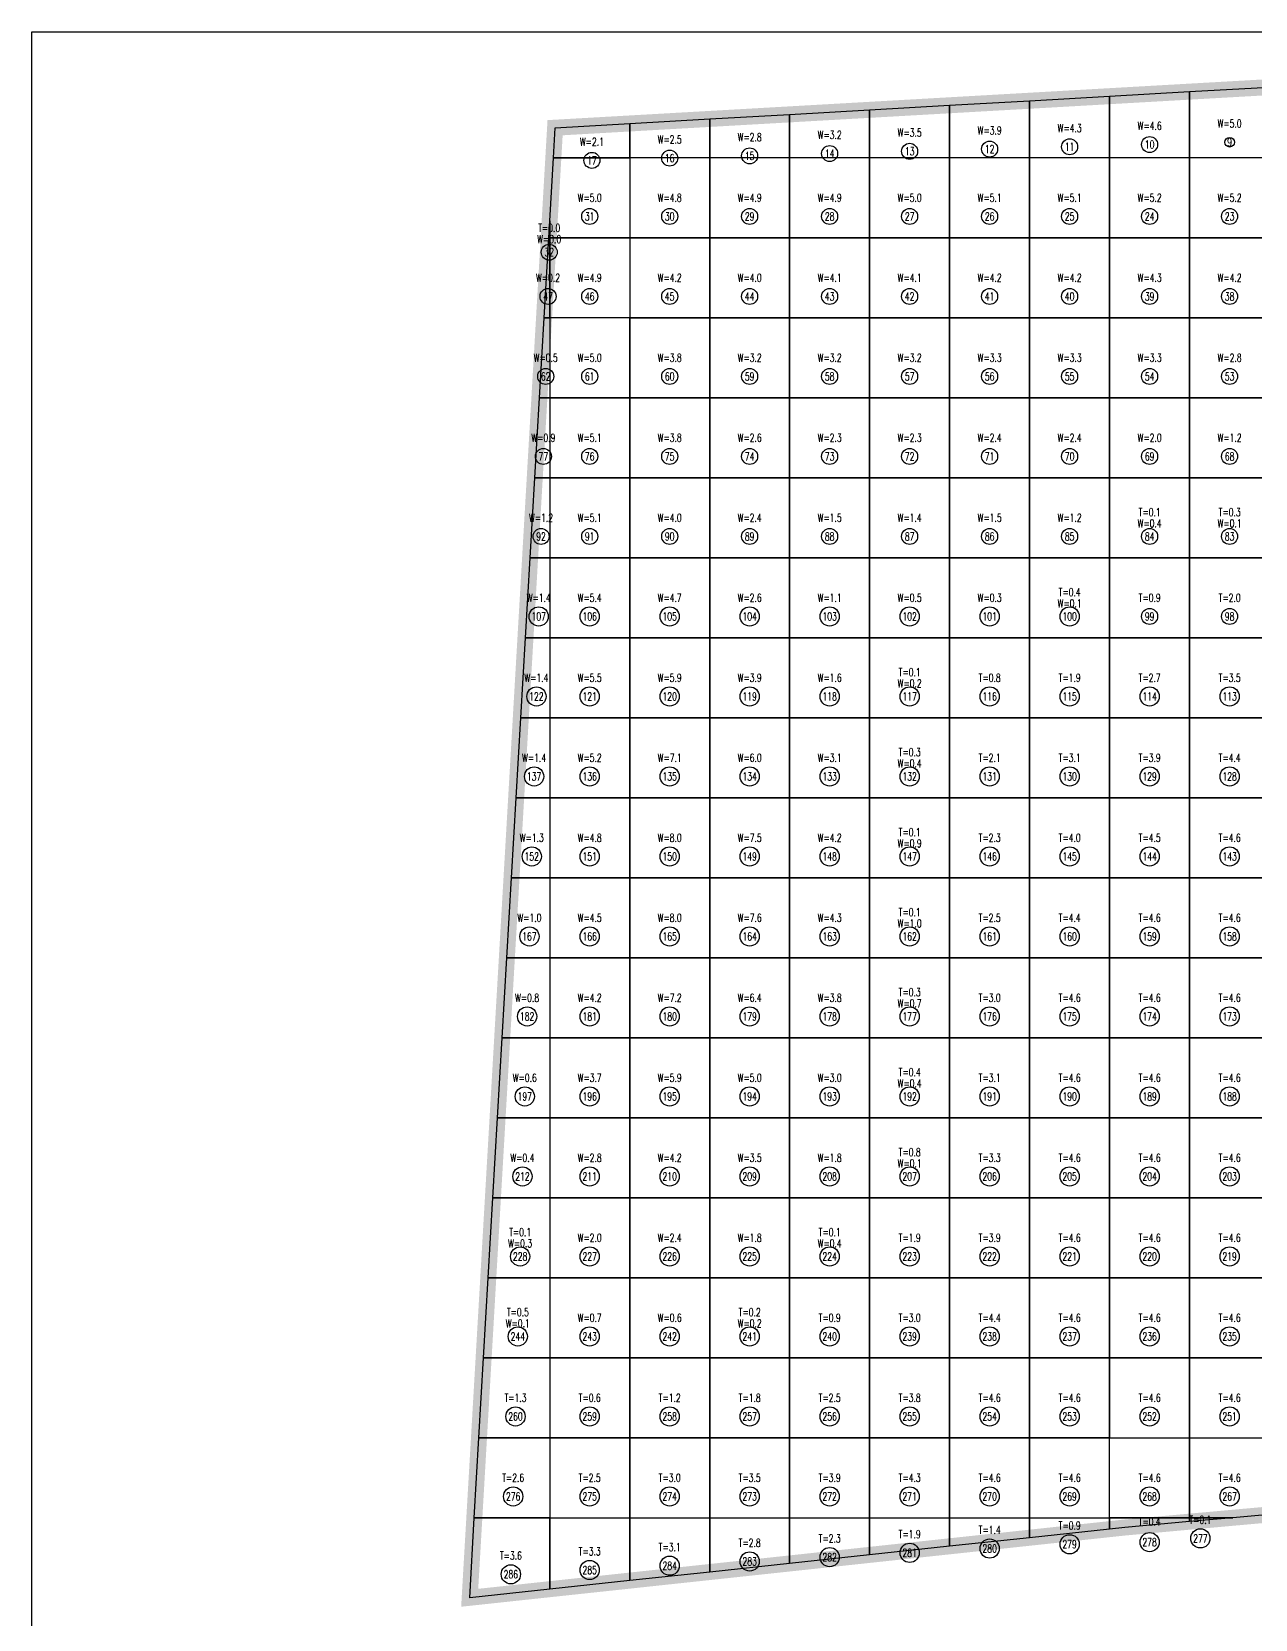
# Model space of a CAD drawing. Extents: x 4283 to 40403, y 1134 to 1764.
# Drawn here: x 9962 to 10038.5, y 1574.9 to 1674.1 of the extents above; entities that cross this region are included whole.
import ezdxf
from ezdxf.enums import TextEntityAlignment as Align

# ---------------------------------------------------------------- set-up
doc = ezdxf.new("R2010")
doc.units = 0
for name, color, linetype in [('tdz_10-3方格网', 2, 'Continuous'), ('tdz_10-3方格网计算', 7, 'Continuous'), ('tdz_土方计算图', 7, 'Continuous'), ('tdz_格田', 6, 'Continuous')]:
    doc.layers.add(name, color=color, linetype=linetype)
doc.styles.add('GLandNum', font='txt_____.ttf', dxfattribs={"width": 0.7, "height": 0.5})

msp = doc.modelspace()

# ---------------------------------------------------------------- linework, layer by layer
at = {"layer": 'tdz_10-3方格网', "linetype": 'Continuous'}
for points in [[(10029.364, 1670.065, 3394.422), (10029.364, 1666.217, 3394.408), (10024.364, 1666.217, 3394.405), (10024.364, 1669.781, 3394.42)], [(10034.364, 1670.35, 3394.425), (10034.364, 1666.217, 3394.41), (10029.364, 1666.217, 3394.408), (10029.364, 1670.065, 3394.422)], [(10039.364, 1670.634, 3394.427), (10039.364, 1666.217, 3394.412), (10034.364, 1666.217, 3394.41), (10034.364, 1670.35, 3394.425)], [(10009.364, 1668.928, 3394.413), (10009.364, 1666.217, 3394.399), (10004.364, 1666.217, 3394.397), (10004.364, 1668.644, 3394.411)], [(10014.364, 1669.212, 3394.415), (10014.364, 1666.217, 3394.401), (10009.364, 1666.217, 3394.399), (10009.364, 1668.928, 3394.413)], [(10019.364, 1669.497, 3394.418), (10019.364, 1666.217, 3394.403), (10014.364, 1666.217, 3394.401), (10014.364, 1669.212, 3394.415)], [(10024.364, 1669.781, 3394.42), (10024.364, 1666.217, 3394.405), (10019.364, 1666.217, 3394.403), (10019.364, 1669.497, 3394.418)], [(9999.364, 1668.36, 3394.408), (9999.364, 1666.217, 3394.395), (9994.593, 1666.217, 3394.406), (9994.702, 1668.095, 3394.406)], [(10004.364, 1668.644, 3394.411), (10004.364, 1666.217, 3394.397), (9999.364, 1666.217, 3394.395), (9999.364, 1668.36, 3394.408)], [(9994.593, 1666.217, 3394.406), (9999.364, 1666.217, 3394.395), (9999.364, 1661.217, 3394.359), (9994.364, 1661.217, 3394.405), (9994.364, 1662.276, 3394.405)], [(9999.364, 1666.217, 3394.395), (9999.364, 1661.217, 3394.359), (10004.364, 1661.217, 3394.361), (10004.364, 1666.217, 3394.397)], [(10004.364, 1666.217, 3394.397), (10004.364, 1661.217, 3394.361), (10009.364, 1661.217, 3394.363), (10009.364, 1666.217, 3394.399)], [(10009.364, 1666.217, 3394.399), (10009.364, 1661.217, 3394.363), (10014.364, 1661.217, 3394.365), (10014.364, 1666.217, 3394.401)], [(10014.364, 1666.217, 3394.401), (10014.364, 1661.217, 3394.365), (10019.364, 1661.217, 3394.368), (10019.364, 1666.217, 3394.403)], [(10019.364, 1666.217, 3394.403), (10019.364, 1661.217, 3394.368), (10024.364, 1661.217, 3394.37), (10024.364, 1666.217, 3394.405)], [(10024.364, 1666.217, 3394.405), (10024.364, 1661.217, 3394.37), (10029.364, 1661.217, 3394.372), (10029.364, 1666.217, 3394.408)], [(10029.364, 1666.217, 3394.408), (10029.364, 1661.217, 3394.372), (10034.364, 1661.217, 3394.374), (10034.364, 1666.217, 3394.41)], [(10034.364, 1666.217, 3394.41), (10034.364, 1661.217, 3394.374), (10039.364, 1661.217, 3394.376), (10039.364, 1666.217, 3394.412)], [(9994.364, 1662.276, 3394.405), (9994.364, 1661.217, 3394.405), (9994.302, 1661.217, 3394.405)], [(9994.302, 1661.217, 3394.405), (9994.364, 1661.217, 3394.405), (9994.364, 1656.217, 3394.404), (9994.012, 1656.217, 3394.404)], [(9994.364, 1656.217, 3394.404), (9994.364, 1661.217, 3394.405), (9999.364, 1661.217, 3394.359), (9999.364, 1656.217, 3394.36)], [(9999.364, 1661.217, 3394.359), (9999.364, 1656.217, 3394.36), (10004.364, 1656.217, 3394.326), (10004.364, 1661.217, 3394.361)], [(10004.364, 1661.217, 3394.361), (10004.364, 1656.217, 3394.326), (10009.364, 1656.217, 3394.328), (10009.364, 1661.217, 3394.363)], [(10009.364, 1661.217, 3394.363), (10009.364, 1656.217, 3394.328), (10014.364, 1656.217, 3394.33), (10014.364, 1661.217, 3394.365)], [(10014.364, 1661.217, 3394.365), (10014.364, 1656.217, 3394.33), (10019.364, 1656.217, 3394.332), (10019.364, 1661.217, 3394.368)], [(10019.364, 1661.217, 3394.368), (10019.364, 1656.217, 3394.332), (10024.364, 1656.217, 3394.334), (10024.364, 1661.217, 3394.37)], [(10024.364, 1661.217, 3394.37), (10024.364, 1656.217, 3394.334), (10029.364, 1656.217, 3394.336), (10029.364, 1661.217, 3394.372)], [(10029.364, 1661.217, 3394.372), (10029.364, 1656.217, 3394.336), (10034.364, 1656.217, 3394.338), (10034.364, 1661.217, 3394.374)], [(10034.364, 1661.217, 3394.374), (10034.364, 1656.217, 3394.338), (10039.364, 1656.217, 3394.314), (10039.364, 1661.217, 3394.376)], [(9994.012, 1656.217, 3394.404), (9994.364, 1656.217, 3394.404), (9994.364, 1651.217, 3394.402), (9993.721, 1651.217, 3394.402)], [(9994.364, 1656.217, 3394.404), (9994.364, 1651.217, 3394.402), (9999.364, 1651.217, 3394.367), (9999.364, 1656.217, 3394.36)], [(9999.364, 1656.217, 3394.36), (9999.364, 1651.217, 3394.367), (10004.364, 1651.217, 3394.298), (10004.364, 1656.217, 3394.326)], [(10004.364, 1656.217, 3394.326), (10004.364, 1651.217, 3394.298), (10009.364, 1651.217, 3394.292), (10009.364, 1656.217, 3394.328)], [(10009.364, 1656.217, 3394.328), (10009.364, 1651.217, 3394.292), (10014.364, 1651.217, 3394.294), (10014.364, 1656.217, 3394.33)], [(10014.364, 1656.217, 3394.33), (10014.364, 1651.217, 3394.294), (10019.364, 1651.217, 3394.296), (10019.364, 1656.217, 3394.332)], [(10019.364, 1656.217, 3394.332), (10019.364, 1651.217, 3394.296), (10024.364, 1651.217, 3394.299), (10024.364, 1656.217, 3394.334)], [(10024.364, 1656.217, 3394.334), (10024.364, 1651.217, 3394.299), (10029.364, 1651.217, 3394.301), (10029.364, 1656.217, 3394.336)], [(10029.364, 1656.217, 3394.336), (10029.364, 1651.217, 3394.301), (10034.364, 1651.217, 3394.283), (10034.364, 1656.217, 3394.338)], [(10034.364, 1656.217, 3394.338), (10034.364, 1651.217, 3394.283), (10039.364, 1651.217, 3394.249), (10039.364, 1656.217, 3394.314)], [(9993.721, 1651.217, 3394.402), (9994.364, 1651.217, 3394.402), (9994.364, 1646.217, 3394.401), (9993.431, 1646.217, 3394.401)], [(9994.364, 1651.217, 3394.402), (9994.364, 1646.217, 3394.401), (9999.364, 1646.217, 3394.375), (9999.364, 1651.217, 3394.367)], [(9999.364, 1651.217, 3394.367), (9999.364, 1646.217, 3394.375), (10004.364, 1646.217, 3394.306), (10004.364, 1651.217, 3394.298)], [(10004.364, 1651.217, 3394.298), (10004.364, 1646.217, 3394.306), (10009.364, 1646.217, 3394.256), (10009.364, 1651.217, 3394.292)], [(10009.364, 1651.217, 3394.292), (10009.364, 1646.217, 3394.256), (10014.364, 1646.217, 3394.259), (10014.364, 1651.217, 3394.294)], [(10014.364, 1651.217, 3394.294), (10014.364, 1646.217, 3394.259), (10019.364, 1646.217, 3394.261), (10019.364, 1651.217, 3394.296)], [(10019.364, 1651.217, 3394.296), (10019.364, 1646.217, 3394.261), (10024.364, 1646.217, 3394.263), (10024.364, 1651.217, 3394.299)], [(10024.364, 1651.217, 3394.299), (10024.364, 1646.217, 3394.263), (10029.364, 1646.217, 3394.253), (10029.364, 1651.217, 3394.301)], [(10029.364, 1651.217, 3394.301), (10029.364, 1646.217, 3394.253), (10034.364, 1646.217, 3394.218), (10034.364, 1651.217, 3394.283)], [(10034.364, 1651.217, 3394.283), (10034.364, 1646.217, 3394.218), (10039.364, 1646.217, 3394.184), (10039.364, 1651.217, 3394.249)], [(9993.431, 1646.217, 3394.401), (9994.364, 1646.217, 3394.401), (9994.364, 1641.217, 3394.4), (9993.14, 1641.217, 3394.4)], [(9994.364, 1646.217, 3394.401), (9994.364, 1641.217, 3394.4), (9999.364, 1641.217, 3394.383), (9999.364, 1646.217, 3394.375)], [(9999.364, 1646.217, 3394.375), (9999.364, 1641.217, 3394.383), (10004.364, 1641.217, 3394.314), (10004.364, 1646.217, 3394.306)], [(10004.364, 1646.217, 3394.306), (10004.364, 1641.217, 3394.314), (10009.364, 1641.217, 3394.244), (10009.364, 1646.217, 3394.256)], [(10009.364, 1646.217, 3394.256), (10009.364, 1641.217, 3394.244), (10014.364, 1641.217, 3394.223), (10014.364, 1646.217, 3394.259)], [(10014.364, 1646.217, 3394.259), (10014.364, 1641.217, 3394.223), (10019.364, 1641.217, 3394.225), (10019.364, 1646.217, 3394.261)], [(10019.364, 1646.217, 3394.261), (10019.364, 1641.217, 3394.225), (10024.364, 1641.217, 3394.222), (10024.364, 1646.217, 3394.263)], [(10024.364, 1646.217, 3394.263), (10024.364, 1641.217, 3394.222), (10029.364, 1641.217, 3394.188), (10029.364, 1646.217, 3394.253)], [(10029.364, 1646.217, 3394.253), (10029.364, 1641.217, 3394.188), (10034.364, 1641.217, 3394.154), (10034.364, 1646.217, 3394.218)], [(10034.364, 1646.217, 3394.218), (10034.364, 1641.217, 3394.154), (10039.364, 1641.217, 3394.119), (10039.364, 1646.217, 3394.184)], [(9993.14, 1641.217, 3394.4), (9994.364, 1641.217, 3394.4), (9994.364, 1636.217, 3394.372), (9992.85, 1636.217, 3394.371)], [(9994.364, 1641.217, 3394.4), (9994.364, 1636.217, 3394.372), (9999.364, 1636.217, 3394.451), (9999.364, 1641.217, 3394.383)], [(9999.364, 1641.217, 3394.383), (9999.364, 1636.217, 3394.451), (10004.364, 1636.217, 3394.345), (10004.364, 1641.217, 3394.314)], [(10004.364, 1641.217, 3394.314), (10004.364, 1636.217, 3394.345), (10009.364, 1636.217, 3394.252), (10009.364, 1641.217, 3394.244)], [(10009.364, 1641.217, 3394.244), (10009.364, 1636.217, 3394.252), (10014.364, 1636.217, 3394.187), (10014.364, 1641.217, 3394.223)], [(10014.364, 1641.217, 3394.223), (10014.364, 1636.217, 3394.187), (10019.364, 1636.217, 3394.189), (10019.364, 1641.217, 3394.225)], [(10019.364, 1641.217, 3394.225), (10019.364, 1636.217, 3394.189), (10024.364, 1636.217, 3394.157), (10024.364, 1641.217, 3394.222)], [(10024.364, 1641.217, 3394.222), (10024.364, 1636.217, 3394.157), (10029.364, 1636.217, 3394.123), (10029.364, 1641.217, 3394.188)], [(10029.364, 1641.217, 3394.188), (10029.364, 1636.217, 3394.123), (10034.364, 1636.217, 3394.089), (10034.364, 1641.217, 3394.154)], [(10034.364, 1641.217, 3394.154), (10034.364, 1636.217, 3394.089), (10039.364, 1636.217, 3394.054), (10039.364, 1641.217, 3394.119)], [(9992.85, 1636.217, 3394.371), (9994.364, 1636.217, 3394.372), (9994.364, 1631.217, 3394.342), (9992.559, 1631.217, 3394.341)], [(9994.364, 1636.217, 3394.372), (9994.364, 1631.217, 3394.342), (9999.364, 1631.217, 3394.456), (9999.364, 1636.217, 3394.451)], [(9999.364, 1636.217, 3394.451), (9999.364, 1631.217, 3394.456), (10004.364, 1631.217, 3394.436), (10004.364, 1636.217, 3394.345)], [(10004.364, 1636.217, 3394.345), (10004.364, 1631.217, 3394.436), (10009.364, 1631.217, 3394.329), (10009.364, 1636.217, 3394.252)], [(10009.364, 1636.217, 3394.252), (10009.364, 1631.217, 3394.329), (10014.364, 1631.217, 3394.223), (10014.364, 1636.217, 3394.187)], [(10014.364, 1636.217, 3394.187), (10014.364, 1631.217, 3394.223), (10019.364, 1631.217, 3394.13), (10019.364, 1636.217, 3394.189)], [(10019.364, 1636.217, 3394.189), (10019.364, 1631.217, 3394.13), (10024.364, 1631.217, 3394.096), (10024.364, 1636.217, 3394.157)], [(10024.364, 1636.217, 3394.157), (10024.364, 1631.217, 3394.096), (10029.364, 1631.217, 3394.063), (10029.364, 1636.217, 3394.123)], [(10029.364, 1636.217, 3394.123), (10029.364, 1631.217, 3394.063), (10034.364, 1631.217, 3394.029), (10034.364, 1636.217, 3394.089)], [(10034.364, 1636.217, 3394.089), (10034.364, 1631.217, 3394.029), (10039.364, 1631.217, 3394), (10039.364, 1636.217, 3394.054)], [(9992.559, 1631.217, 3394.341), (9994.364, 1631.217, 3394.342), (9994.364, 1626.217, 3394.312), (9992.269, 1626.217, 3394.311)], [(9994.364, 1631.217, 3394.342), (9994.364, 1626.217, 3394.312), (9999.364, 1626.217, 3394.457), (9999.364, 1631.217, 3394.456)], [(9999.364, 1631.217, 3394.456), (9999.364, 1626.217, 3394.457), (10004.364, 1626.217, 3394.526), (10004.364, 1631.217, 3394.436)], [(10004.364, 1631.217, 3394.436), (10004.364, 1626.217, 3394.526), (10009.364, 1626.217, 3394.408), (10009.364, 1631.217, 3394.329)], [(10009.364, 1631.217, 3394.329), (10009.364, 1626.217, 3394.408), (10014.364, 1626.217, 3394.267), (10014.364, 1631.217, 3394.223)], [(10014.364, 1631.217, 3394.223), (10014.364, 1626.217, 3394.267), (10019.364, 1626.217, 3394.126), (10019.364, 1631.217, 3394.13)], [(10019.364, 1631.217, 3394.13), (10019.364, 1626.217, 3394.126), (10024.364, 1626.217, 3394.055), (10024.364, 1631.217, 3394.096)], [(10024.364, 1631.217, 3394.096), (10024.364, 1626.217, 3394.055), (10029.364, 1626.217, 3394.019), (10029.364, 1631.217, 3394.063)], [(10029.364, 1631.217, 3394.063), (10029.364, 1626.217, 3394.019), (10034.364, 1626.217, 3394), (10034.364, 1631.217, 3394.029)], [(10034.364, 1631.217, 3394.029), (10034.364, 1626.217, 3394), (10039.364, 1626.217, 3394), (10039.364, 1631.217, 3394)], [(9992.269, 1626.217, 3394.311), (9994.364, 1626.217, 3394.312), (9994.364, 1621.217, 3394.283), (9991.978, 1621.217, 3394.281)], [(9994.364, 1626.217, 3394.312), (9994.364, 1621.217, 3394.283), (9999.364, 1621.217, 3394.459), (9999.364, 1626.217, 3394.457)], [(9999.364, 1626.217, 3394.457), (9999.364, 1621.217, 3394.459), (10004.364, 1621.217, 3394.574), (10004.364, 1626.217, 3394.526)], [(10004.364, 1626.217, 3394.526), (10004.364, 1621.217, 3394.574), (10009.364, 1621.217, 3394.436), (10009.364, 1626.217, 3394.408)], [(10009.364, 1626.217, 3394.408), (10009.364, 1621.217, 3394.436), (10014.364, 1621.217, 3394.303), (10014.364, 1626.217, 3394.267)], [(10014.364, 1626.217, 3394.267), (10014.364, 1621.217, 3394.303), (10019.364, 1621.217, 3394.166), (10019.364, 1626.217, 3394.126)], [(10019.364, 1626.217, 3394.126), (10019.364, 1621.217, 3394.166), (10024.364, 1621.217, 3394.025), (10024.364, 1626.217, 3394.055)], [(10024.364, 1626.217, 3394.055), (10024.364, 1621.217, 3394.025), (10029.364, 1621.217, 3394), (10029.364, 1626.217, 3394.019)], [(10029.364, 1626.217, 3394.019), (10029.364, 1621.217, 3394), (10034.364, 1621.217, 3394), (10034.364, 1626.217, 3394)], [(10034.364, 1626.217, 3394), (10034.364, 1621.217, 3394), (10039.364, 1621.217, 3394), (10039.364, 1626.217, 3394)], [(9991.978, 1621.217, 3394.281), (9994.364, 1621.217, 3394.283), (9994.364, 1616.217, 3394.253), (9991.688, 1616.217, 3394.251)], [(9994.364, 1621.217, 3394.283), (9994.364, 1616.217, 3394.253), (9999.364, 1616.217, 3394.46), (9999.364, 1621.217, 3394.459)], [(9999.364, 1621.217, 3394.459), (9999.364, 1616.217, 3394.46), (10004.364, 1616.217, 3394.519), (10004.364, 1621.217, 3394.574)], [(10004.364, 1621.217, 3394.574), (10004.364, 1616.217, 3394.519), (10009.364, 1616.217, 3394.423), (10009.364, 1621.217, 3394.436)], [(10009.364, 1621.217, 3394.436), (10009.364, 1616.217, 3394.423), (10014.364, 1616.217, 3394.27), (10014.364, 1621.217, 3394.303)], [(10014.364, 1621.217, 3394.303), (10014.364, 1616.217, 3394.27), (10019.364, 1616.217, 3394.137), (10019.364, 1621.217, 3394.166)], [(10019.364, 1621.217, 3394.166), (10019.364, 1616.217, 3394.137), (10024.364, 1616.217, 3394.004), (10024.364, 1621.217, 3394.025)], [(10024.364, 1621.217, 3394.025), (10024.364, 1616.217, 3394.004), (10029.364, 1616.217, 3394), (10029.364, 1621.217, 3394)], [(10029.364, 1621.217, 3394), (10029.364, 1616.217, 3394), (10034.364, 1616.217, 3394), (10034.364, 1621.217, 3394)], [(10034.364, 1621.217, 3394), (10034.364, 1616.217, 3394), (10039.364, 1616.217, 3394), (10039.364, 1621.217, 3394)], [(9991.688, 1616.217, 3394.251), (9994.364, 1616.217, 3394.253), (9994.364, 1611.217, 3394.231), (9991.397, 1611.217, 3394.221)], [(9994.364, 1616.217, 3394.253), (9994.364, 1611.217, 3394.231), (9999.364, 1611.217, 3394.462), (9999.364, 1616.217, 3394.46)], [(9999.364, 1616.217, 3394.46), (9999.364, 1611.217, 3394.462), (10004.364, 1611.217, 3394.447), (10004.364, 1616.217, 3394.519)], [(10004.364, 1616.217, 3394.519), (10004.364, 1611.217, 3394.447), (10009.364, 1611.217, 3394.379), (10009.364, 1616.217, 3394.423)], [(10009.364, 1616.217, 3394.423), (10009.364, 1611.217, 3394.379), (10014.364, 1611.217, 3394.271), (10014.364, 1616.217, 3394.27)], [(10014.364, 1616.217, 3394.27), (10014.364, 1611.217, 3394.271), (10019.364, 1611.217, 3394.116), (10019.364, 1616.217, 3394.137)], [(10019.364, 1616.217, 3394.137), (10019.364, 1611.217, 3394.116), (10024.364, 1611.217, 3394), (10024.364, 1616.217, 3394.004)], [(10024.364, 1616.217, 3394.004), (10024.364, 1611.217, 3394), (10029.364, 1611.217, 3394), (10029.364, 1616.217, 3394)], [(10029.364, 1616.217, 3394), (10029.364, 1611.217, 3394), (10034.364, 1611.217, 3394), (10034.364, 1616.217, 3394)], [(10034.364, 1616.217, 3394), (10034.364, 1611.217, 3394), (10039.364, 1611.217, 3394), (10039.364, 1616.217, 3394)], [(9991.397, 1611.217, 3394.221), (9994.364, 1611.217, 3394.231), (9994.364, 1606.217, 3394.232), (9991.107, 1606.217, 3394.191)], [(9994.364, 1611.217, 3394.231), (9994.364, 1606.217, 3394.232), (9999.364, 1606.217, 3394.397), (9999.364, 1611.217, 3394.462)], [(9999.364, 1611.217, 3394.462), (9999.364, 1606.217, 3394.397), (10004.364, 1606.217, 3394.375), (10004.364, 1611.217, 3394.447)], [(10004.364, 1611.217, 3394.447), (10004.364, 1606.217, 3394.375), (10009.364, 1606.217, 3394.331), (10009.364, 1611.217, 3394.379)], [(10009.364, 1611.217, 3394.379), (10009.364, 1606.217, 3394.331), (10014.364, 1606.217, 3394.232), (10014.364, 1611.217, 3394.271)], [(10014.364, 1611.217, 3394.271), (10014.364, 1606.217, 3394.232), (10019.364, 1606.217, 3394.12), (10019.364, 1611.217, 3394.116)], [(10019.364, 1611.217, 3394.116), (10019.364, 1606.217, 3394.12), (10024.364, 1606.217, 3394), (10024.364, 1611.217, 3394)], [(10024.364, 1611.217, 3394), (10024.364, 1606.217, 3394), (10029.364, 1606.217, 3394), (10029.364, 1611.217, 3394)], [(10029.364, 1611.217, 3394), (10029.364, 1606.217, 3394), (10034.364, 1606.217, 3394), (10034.364, 1611.217, 3394)], [(10034.364, 1611.217, 3394), (10034.364, 1606.217, 3394), (10039.364, 1606.217, 3394), (10039.364, 1611.217, 3394)], [(9991.107, 1606.217, 3394.191), (9994.364, 1606.217, 3394.232), (9994.364, 1601.217, 3394.234), (9990.816, 1601.217, 3394.161)], [(9994.364, 1606.217, 3394.232), (9994.364, 1601.217, 3394.234), (9999.364, 1601.217, 3394.326), (9999.364, 1606.217, 3394.397)], [(9999.364, 1606.217, 3394.397), (9999.364, 1601.217, 3394.326), (10004.364, 1601.217, 3394.304), (10004.364, 1606.217, 3394.375)], [(10004.364, 1606.217, 3394.375), (10004.364, 1601.217, 3394.304), (10009.364, 1601.217, 3394.282), (10009.364, 1606.217, 3394.331)], [(10009.364, 1606.217, 3394.331), (10009.364, 1601.217, 3394.282), (10014.364, 1601.217, 3394.184), (10014.364, 1606.217, 3394.232)], [(10014.364, 1606.217, 3394.232), (10014.364, 1601.217, 3394.184), (10019.364, 1601.217, 3394.084), (10019.364, 1606.217, 3394.12)], [(10019.364, 1606.217, 3394.12), (10019.364, 1601.217, 3394.084), (10024.364, 1601.217, 3394), (10024.364, 1606.217, 3394)], [(10024.364, 1606.217, 3394), (10024.364, 1601.217, 3394), (10029.364, 1601.217, 3394), (10029.364, 1606.217, 3394)], [(10029.364, 1606.217, 3394), (10029.364, 1601.217, 3394), (10034.364, 1601.217, 3394), (10034.364, 1606.217, 3394)], [(10034.364, 1606.217, 3394), (10034.364, 1601.217, 3394), (10039.364, 1601.217, 3394), (10039.364, 1606.217, 3394)], [(9990.816, 1601.217, 3394.161), (9994.364, 1601.217, 3394.234), (9994.364, 1596.217, 3394.236), (9990.526, 1596.217, 3394.131)], [(9994.364, 1601.217, 3394.234), (9994.364, 1596.217, 3394.236), (9999.364, 1596.217, 3394.254), (9999.364, 1601.217, 3394.326)], [(9999.364, 1601.217, 3394.326), (9999.364, 1596.217, 3394.254), (10004.364, 1596.217, 3394.232), (10004.364, 1601.217, 3394.304)], [(10004.364, 1601.217, 3394.304), (10004.364, 1596.217, 3394.232), (10009.364, 1596.217, 3394.21), (10009.364, 1601.217, 3394.282)], [(10009.364, 1601.217, 3394.282), (10009.364, 1596.217, 3394.21), (10014.364, 1596.217, 3394.136), (10014.364, 1601.217, 3394.184)], [(10014.364, 1601.217, 3394.184), (10014.364, 1596.217, 3394.136), (10019.364, 1596.217, 3394.036), (10019.364, 1601.217, 3394.084)], [(10019.364, 1601.217, 3394.084), (10019.364, 1596.217, 3394.036), (10024.364, 1596.217, 3394), (10024.364, 1601.217, 3394)], [(10024.364, 1601.217, 3394), (10024.364, 1596.217, 3394), (10029.364, 1596.217, 3394), (10029.364, 1601.217, 3394)], [(10029.364, 1601.217, 3394), (10029.364, 1596.217, 3394), (10034.364, 1596.217, 3394), (10034.364, 1601.217, 3394)], [(10034.364, 1601.217, 3394), (10034.364, 1596.217, 3394), (10039.364, 1596.217, 3394), (10039.364, 1601.217, 3394)], [(9990.526, 1596.217, 3394.131), (9994.364, 1596.217, 3394.236), (9994.364, 1591.217, 3394.204), (9990.235, 1591.217, 3394.101)], [(9994.364, 1596.217, 3394.236), (9994.364, 1591.217, 3394.204), (9999.364, 1591.217, 3394.182), (9999.364, 1596.217, 3394.254)], [(9999.364, 1596.217, 3394.254), (9999.364, 1591.217, 3394.182), (10004.364, 1591.217, 3394.16), (10004.364, 1596.217, 3394.232)], [(10004.364, 1596.217, 3394.232), (10004.364, 1591.217, 3394.16), (10009.364, 1591.217, 3394.138), (10009.364, 1596.217, 3394.21)], [(10009.364, 1596.217, 3394.21), (10009.364, 1591.217, 3394.138), (10014.364, 1591.217, 3394.088), (10014.364, 1596.217, 3394.136)], [(10014.364, 1596.217, 3394.136), (10014.364, 1591.217, 3394.088), (10019.364, 1591.217, 3394), (10019.364, 1596.217, 3394.036)], [(10019.364, 1596.217, 3394.036), (10019.364, 1591.217, 3394), (10024.364, 1591.217, 3394), (10024.364, 1596.217, 3394)], [(10024.364, 1596.217, 3394), (10024.364, 1591.217, 3394), (10029.364, 1591.217, 3394), (10029.364, 1596.217, 3394)], [(10029.364, 1596.217, 3394), (10029.364, 1591.217, 3394), (10034.364, 1591.217, 3394), (10034.364, 1596.217, 3394)], [(10034.364, 1596.217, 3394), (10034.364, 1591.217, 3394), (10039.364, 1591.217, 3394), (10039.364, 1596.217, 3394)], [(9990.235, 1591.217, 3394.101), (9994.364, 1591.217, 3394.204), (9994.364, 1586.217, 3394.132), (9989.945, 1586.217, 3394.071)], [(9994.364, 1591.217, 3394.204), (9994.364, 1586.217, 3394.132), (9999.364, 1586.217, 3394.11), (9999.364, 1591.217, 3394.182)], [(9999.364, 1591.217, 3394.182), (9999.364, 1586.217, 3394.11), (10004.364, 1586.217, 3394.088), (10004.364, 1591.217, 3394.16)], [(10004.364, 1591.217, 3394.16), (10004.364, 1586.217, 3394.088), (10009.364, 1586.217, 3394.066), (10009.364, 1591.217, 3394.138)], [(10009.364, 1591.217, 3394.138), (10009.364, 1586.217, 3394.066), (10014.364, 1586.217, 3394.04), (10014.364, 1591.217, 3394.088)], [(10014.364, 1591.217, 3394.088), (10014.364, 1586.217, 3394.04), (10019.364, 1586.217, 3394), (10019.364, 1591.217, 3394)], [(10019.364, 1591.217, 3394), (10019.364, 1586.217, 3394), (10024.364, 1586.217, 3394), (10024.364, 1591.217, 3394)], [(10024.364, 1591.217, 3394), (10024.364, 1586.217, 3394), (10029.364, 1586.217, 3394), (10029.364, 1591.217, 3394)], [(10029.364, 1591.217, 3394), (10029.364, 1586.217, 3394), (10034.364, 1586.217, 3394), (10034.364, 1591.217, 3394)], [(10034.364, 1591.217, 3394), (10034.364, 1586.217, 3394), (10039.364, 1586.217, 3394), (10039.364, 1591.217, 3394)], [(9989.945, 1586.217, 3394.071), (9994.364, 1586.217, 3394.132), (9994.364, 1581.217, 3394.06), (9989.654, 1581.217, 3394.041)], [(9994.364, 1586.217, 3394.132), (9994.364, 1581.217, 3394.06), (9999.364, 1581.217, 3394.039), (9999.364, 1586.217, 3394.11)], [(9999.364, 1586.217, 3394.11), (9999.364, 1581.217, 3394.039), (10004.364, 1581.217, 3394.017), (10004.364, 1586.217, 3394.088)], [(10004.364, 1586.217, 3394.088), (10004.364, 1581.217, 3394.017), (10009.364, 1581.217, 3394.003), (10009.364, 1586.217, 3394.066)], [(10009.364, 1586.217, 3394.066), (10009.364, 1581.217, 3394.003), (10014.364, 1581.217, 3394.002), (10014.364, 1586.217, 3394.04)], [(10014.364, 1586.217, 3394.04), (10014.364, 1581.217, 3394.002), (10019.364, 1581.217, 3394.001), (10019.364, 1586.217, 3394)], [(10019.364, 1586.217, 3394), (10019.364, 1581.217, 3394.001), (10024.364, 1581.217, 3394), (10024.364, 1586.217, 3394)], [(10024.364, 1586.217, 3394), (10024.364, 1581.217, 3394), (10029.364, 1581.217, 3394), (10029.364, 1586.217, 3394)], [(10029.364, 1581.217, 3394), (10029.364, 1586.217, 3394), (10034.364, 1586.217, 3394), (10034.364, 1581.217, 3394)], [(10037.059, 1581.217, 3394), (10034.364, 1581.217, 3394), (10034.364, 1586.217, 3394), (10039.364, 1586.217, 3394), (10039.364, 1581.425, 3394)], [(9989.654, 1581.217, 3394.041), (9994.364, 1581.217, 3394.06), (9994.364, 1576.753, 3394.009), (9989.364, 1576.217, 3394.011)], [(9994.364, 1576.753, 3394.009), (9994.364, 1581.217, 3394.06), (9999.364, 1581.217, 3394.039), (9999.364, 1577.289, 3394.008)], [(9999.364, 1577.289, 3394.008), (9999.364, 1581.217, 3394.039), (10004.364, 1581.217, 3394.017), (10004.364, 1577.825, 3394.007)], [(10004.364, 1577.825, 3394.007), (10004.364, 1581.217, 3394.017), (10009.364, 1581.217, 3394.003), (10009.364, 1578.362, 3394.005)], [(10009.364, 1578.362, 3394.005), (10009.364, 1581.217, 3394.003), (10014.364, 1581.217, 3394.002), (10014.364, 1578.898, 3394.004)], [(10014.364, 1578.898, 3394.004), (10014.364, 1581.217, 3394.002), (10019.364, 1581.217, 3394.001), (10019.364, 1579.434, 3394.003)], [(10019.364, 1579.434, 3394.003), (10019.364, 1581.217, 3394.001), (10024.364, 1581.217, 3394), (10024.364, 1579.97, 3394.002)], [(10024.364, 1579.97, 3394.002), (10024.364, 1581.217, 3394), (10029.364, 1581.217, 3394), (10029.364, 1580.506, 3394)], [(10029.364, 1580.506, 3394), (10029.364, 1581.217, 3394), (10034.364, 1581.217, 3394), (10034.364, 1580.974, 3394), (10030.312, 1580.608, 3394)], [(10034.364, 1581.217, 3394), (10037.059, 1581.217, 3394), (10034.364, 1580.974, 3394)]]:
    msp.add_polyline3d(points, close=True, dxfattribs=at)
at = {"layer": 'tdz_10-3方格网计算', "color": 7, "linetype": 'Continuous'}
for centre, radius in [((10011.864, 1666.477), 0.5), ((10016.864, 1666.619), 0.5), ((10021.864, 1666.761), 0.5), ((10026.864, 1666.903), 0.5), ((10031.864, 1667.045), 0.5), ((10036.864, 1667.188), 0.3), ((9997.005, 1666.055), 0.5), ((10001.864, 1666.193), 0.5), ((10006.864, 1666.335), 0.5), ((9996.864, 1662.55), 0.5), ((10001.864, 1662.55), 0.5), ((10006.864, 1662.55), 0.5), ((10011.864, 1662.55), 0.5), ((10016.864, 1662.55), 0.5), ((10021.864, 1662.55), 0.5), ((10026.864, 1662.55), 0.5), ((10031.864, 1662.55), 0.5), ((10036.864, 1662.55), 0.5), ((9994.333, 1660.315), 0.5), ((9994.26, 1657.55), 0.5), ((9996.864, 1657.55), 0.5), ((10001.864, 1657.55), 0.5), ((10006.864, 1657.55), 0.5), ((10011.864, 1657.55), 0.5), ((10016.864, 1657.55), 0.5), ((10021.864, 1657.55), 0.5), ((10026.864, 1657.55), 0.5), ((10031.864, 1657.55), 0.5), ((10036.864, 1657.55), 0.5), ((9994.115, 1652.55), 0.5), ((9996.864, 1652.55), 0.5), ((10001.864, 1652.55), 0.5), ((10006.864, 1652.55), 0.5), ((10011.864, 1652.55), 0.5), ((10016.864, 1652.55), 0.5), ((10021.864, 1652.55), 0.5), ((10026.864, 1652.55), 0.5), ((10031.864, 1652.55), 0.5), ((10036.864, 1652.55), 0.5), ((9993.97, 1647.55), 0.5), ((9996.864, 1647.55), 0.5), ((10001.864, 1647.55), 0.5), ((10006.864, 1647.55), 0.5), ((10011.864, 1647.55), 0.5), ((10016.864, 1647.55), 0.5), ((10021.864, 1647.55), 0.5), ((10026.864, 1647.55), 0.5), ((10031.864, 1647.55), 0.5), ((10036.864, 1647.55), 0.5), ((9993.824, 1642.55), 0.5), ((9996.864, 1642.55), 0.5), ((10001.864, 1642.55), 0.5), ((10006.864, 1642.55), 0.5), ((10011.864, 1642.55), 0.5), ((10016.864, 1642.55), 0.5), ((10021.864, 1642.55), 0.5), ((10026.864, 1642.55), 0.5), ((10031.864, 1642.55), 0.5), ((10036.864, 1642.55), 0.5), ((9993.679, 1637.55), 0.6), ((9996.864, 1637.55), 0.6), ((10001.864, 1637.55), 0.6), ((10006.864, 1637.55), 0.6), ((10011.864, 1637.55), 0.6), ((10016.864, 1637.55), 0.6), ((10021.864, 1637.55), 0.6), ((10026.864, 1637.55), 0.6), ((10031.864, 1637.55), 0.5), ((10036.864, 1637.55), 0.5), ((9993.534, 1632.55), 0.6), ((9996.864, 1632.55), 0.6), ((10001.864, 1632.55), 0.6), ((10006.864, 1632.55), 0.6), ((10011.864, 1632.55), 0.6), ((10016.864, 1632.55), 0.6), ((10021.864, 1632.55), 0.6), ((10026.864, 1632.55), 0.6), ((10031.864, 1632.55), 0.6), ((10036.864, 1632.55), 0.6), ((9993.389, 1627.55), 0.6), ((9996.864, 1627.55), 0.6), ((10001.864, 1627.55), 0.6), ((10006.864, 1627.55), 0.6), ((10011.864, 1627.55), 0.6), ((10016.864, 1627.55), 0.6), ((10021.864, 1627.55), 0.6), ((10026.864, 1627.55), 0.6), ((10031.864, 1627.55), 0.6), ((10036.864, 1627.55), 0.6), ((9993.243, 1622.55), 0.6), ((9996.864, 1622.55), 0.6), ((10001.864, 1622.55), 0.6), ((10006.864, 1622.55), 0.6), ((10011.864, 1622.55), 0.6), ((10016.864, 1622.55), 0.6), ((10021.864, 1622.55), 0.6), ((10026.864, 1622.55), 0.6), ((10031.864, 1622.55), 0.6), ((10036.864, 1622.55), 0.6), ((9993.098, 1617.55), 0.6), ((9996.864, 1617.55), 0.6), ((10001.864, 1617.55), 0.6), ((10006.864, 1617.55), 0.6), ((10011.864, 1617.55), 0.6), ((10016.864, 1617.55), 0.6), ((10021.864, 1617.55), 0.6), ((10026.864, 1617.55), 0.6), ((10031.864, 1617.55), 0.6), ((10036.864, 1617.55), 0.6), ((9992.953, 1612.55), 0.6), ((9996.864, 1612.55), 0.6), ((10001.864, 1612.55), 0.6), ((10006.864, 1612.55), 0.6), ((10011.864, 1612.55), 0.6), ((10016.864, 1612.55), 0.6), ((10021.864, 1612.55), 0.6), ((10026.864, 1612.55), 0.6), ((10031.864, 1612.55), 0.6), ((10036.864, 1612.55), 0.6), ((9992.808, 1607.55), 0.6), ((9996.864, 1607.55), 0.6), ((10001.864, 1607.55), 0.6), ((10006.864, 1607.55), 0.6), ((10011.864, 1607.55), 0.6), ((10016.864, 1607.55), 0.6), ((10021.864, 1607.55), 0.6), ((10026.864, 1607.55), 0.6), ((10031.864, 1607.55), 0.6), ((10036.864, 1607.55), 0.6), ((9992.662, 1602.55), 0.6), ((9996.864, 1602.55), 0.6), ((10001.864, 1602.55), 0.6), ((10006.864, 1602.55), 0.6), ((10011.864, 1602.55), 0.6), ((10016.864, 1602.55), 0.6), ((10021.864, 1602.55), 0.6), ((10026.864, 1602.55), 0.6), ((10031.864, 1602.55), 0.6), ((10036.864, 1602.55), 0.6), ((9992.517, 1597.55), 0.6), ((9996.864, 1597.55), 0.6), ((10001.864, 1597.55), 0.6), ((10006.864, 1597.55), 0.6), ((10011.864, 1597.55), 0.6), ((10016.864, 1597.55), 0.6), ((10021.864, 1597.55), 0.6), ((10026.864, 1597.55), 0.6), ((10031.864, 1597.55), 0.6), ((10036.864, 1597.55), 0.6), ((9992.372, 1592.55), 0.6), ((9996.864, 1592.55), 0.6), ((10001.864, 1592.55), 0.6), ((10006.864, 1592.55), 0.6), ((10011.864, 1592.55), 0.6), ((10016.864, 1592.55), 0.6), ((10021.864, 1592.55), 0.6), ((10026.864, 1592.55), 0.6), ((10031.864, 1592.55), 0.6), ((10036.864, 1592.55), 0.6), ((9992.227, 1587.55), 0.6), ((9996.864, 1587.55), 0.6), ((10001.864, 1587.55), 0.6), ((10006.864, 1587.55), 0.6), ((10011.864, 1587.55), 0.6), ((10016.864, 1587.55), 0.6), ((10021.864, 1587.55), 0.6), ((10026.864, 1587.55), 0.6), ((10031.864, 1587.55), 0.6), ((10036.864, 1587.55), 0.6), ((9992.081, 1582.55), 0.6), ((9996.864, 1582.55), 0.6), ((10001.864, 1582.55), 0.6), ((10006.864, 1582.55), 0.6), ((10011.864, 1582.55), 0.6), ((10016.864, 1582.55), 0.6), ((10021.864, 1582.55), 0.6), ((10026.864, 1582.55), 0.6), ((10031.864, 1582.55), 0.6), ((10036.864, 1582.55), 0.6), ((10016.864, 1579.025), 0.6), ((10021.864, 1579.293), 0.6), ((10026.864, 1579.561), 0.6), ((10031.864, 1579.695), 0.6), ((10035.037, 1579.929), 0.6), ((10001.864, 1578.22), 0.6), ((10006.864, 1578.489), 0.6), ((10011.864, 1578.757), 0.6), ((9991.936, 1577.684), 0.6), ((9996.864, 1577.952), 0.6)]:
    msp.add_circle(centre, radius, dxfattribs=at)
at = {"layer": 'tdz_土方计算图', "linetype": 'Continuous'}
for points in [[(9961.99, 1674.092), (10091.99, 1674.092)], [(9961.99, 1514.092), (9961.99, 1514.092), (9961.99, 1674.092), (9961.99, 1674.092)]]:
    msp.add_lwpolyline(points, dxfattribs=at)
at = {"layer": 'tdz_格田', "linetype": 'Continuous', "lineweight": 60, "const_width": 1}
msp.add_lwpolyline([(9989.364, 1576.217), (9994.702, 1668.095), (10062.832, 1671.968), (10064.617, 1583.703), (10030.312, 1580.608), (9989.364, 1576.217)], close=True, dxfattribs=at)

# ---------------------------------------------------------------- texts
at = {"layer": 'tdz_10-3方格网计算', "color": 173, "linetype": 'Continuous', "style": 'GLandNum', "width": 0.7}
for s, p in [('W=3.2', (10011.864, 1667.644)), ('W=3.5', (10016.864, 1667.786)), ('W=3.9', (10021.864, 1667.928)), ('W=4.3', (10026.864, 1668.07)), ('W=4.6', (10031.864, 1668.212)), ('W=5.0', (10036.864, 1668.354)), ('W=2.1', (9997.005, 1667.222)), ('W=2.5', (10001.864, 1667.359)), ('W=2.8', (10006.864, 1667.501)), ('W=5.0', (9996.864, 1663.717)), ('W=4.8', (10001.864, 1663.717)), ('W=4.9', (10006.864, 1663.717)), ('W=4.9', (10011.864, 1663.717)), ('W=5.0', (10016.864, 1663.717)), ('W=5.1', (10021.864, 1663.717)), ('W=5.1', (10026.864, 1663.717)), ('W=5.2', (10031.864, 1663.717)), ('W=5.2', (10036.864, 1663.717)), ('W=0.0', (9994.333, 1661.132)), ('W=0.2', (9994.26, 1658.717)), ('W=4.9', (9996.864, 1658.717)), ('W=4.2', (10001.864, 1658.717)), ('W=4.0', (10006.864, 1658.717)), ('W=4.1', (10011.864, 1658.717)), ('W=4.1', (10016.864, 1658.717)), ('W=4.2', (10021.864, 1658.717)), ('W=4.2', (10026.864, 1658.717)), ('W=4.3', (10031.864, 1658.717)), ('W=4.2', (10036.864, 1658.717)), ('W=0.5', (9994.115, 1653.717)), ('W=5.0', (9996.864, 1653.717)), ('W=3.8', (10001.864, 1653.717)), ('W=3.2', (10006.864, 1653.717)), ('W=3.2', (10011.864, 1653.717)), ('W=3.2', (10016.864, 1653.717)), ('W=3.3', (10021.864, 1653.717)), ('W=3.3', (10026.864, 1653.717)), ('W=3.3', (10031.864, 1653.717)), ('W=2.8', (10036.864, 1653.717)), ('W=0.9', (9993.97, 1648.717)), ('W=5.1', (9996.864, 1648.717)), ('W=3.8', (10001.864, 1648.717)), ('W=2.6', (10006.864, 1648.717)), ('W=2.3', (10011.864, 1648.717)), ('W=2.3', (10016.864, 1648.717)), ('W=2.4', (10021.864, 1648.717)), ('W=2.4', (10026.864, 1648.717)), ('W=2.0', (10031.864, 1648.717)), ('W=1.2', (10036.864, 1648.717)), ('W=1.2', (9993.824, 1643.717)), ('W=5.1', (9996.864, 1643.717)), ('W=4.0', (10001.864, 1643.717)), ('W=2.4', (10006.864, 1643.717)), ('W=1.5', (10011.864, 1643.717)), ('W=1.4', (10016.864, 1643.717)), ('W=1.5', (10021.864, 1643.717)), ('W=1.2', (10026.864, 1643.717)), ('W=0.4', (10031.864, 1643.367)), ('W=0.1', (10036.864, 1643.367)), ('W=1.4', (9993.679, 1638.717)), ('W=5.4', (9996.864, 1638.717)), ('W=4.7', (10001.864, 1638.717)), ('W=2.6', (10006.864, 1638.717)), ('W=1.1', (10011.864, 1638.717)), ('W=0.5', (10016.864, 1638.717)), ('W=0.3', (10021.864, 1638.717)), ('W=0.1', (10026.864, 1638.367)), ('W=1.4', (9993.534, 1633.717)), ('W=5.5', (9996.864, 1633.717)), ('W=5.9', (10001.864, 1633.717)), ('W=3.9', (10006.864, 1633.717)), ('W=1.6', (10011.864, 1633.717)), ('W=0.2', (10016.864, 1633.367)), ('W=1.4', (9993.389, 1628.717)), ('W=5.2', (9996.864, 1628.717)), ('W=7.1', (10001.864, 1628.717)), ('W=6.0', (10006.864, 1628.717)), ('W=3.1', (10011.864, 1628.717)), ('W=0.4', (10016.864, 1628.367)), ('W=1.3', (9993.243, 1623.717)), ('W=4.8', (9996.864, 1623.717)), ('W=8.0', (10001.864, 1623.717)), ('W=7.5', (10006.864, 1623.717)), ('W=4.2', (10011.864, 1623.717)), ('W=0.9', (10016.864, 1623.367)), ('W=1.0', (9993.098, 1618.717)), ('W=4.5', (9996.864, 1618.717)), ('W=8.0', (10001.864, 1618.717)), ('W=7.6', (10006.864, 1618.717)), ('W=4.3', (10011.864, 1618.717)), ('W=1.0', (10016.864, 1618.367)), ('W=0.8', (9992.953, 1613.717)), ('W=4.2', (9996.864, 1613.717)), ('W=7.2', (10001.864, 1613.717)), ('W=6.4', (10006.864, 1613.717)), ('W=3.8', (10011.864, 1613.717)), ('W=0.7', (10016.864, 1613.367)), ('W=0.6', (9992.808, 1608.717)), ('W=3.7', (9996.864, 1608.717)), ('W=5.9', (10001.864, 1608.717)), ('W=5.0', (10006.864, 1608.717)), ('W=3.0', (10011.864, 1608.717)), ('W=0.4', (10016.864, 1608.367)), ('W=0.4', (9992.662, 1603.717)), ('W=2.8', (9996.864, 1603.717)), ('W=4.2', (10001.864, 1603.717)), ('W=3.5', (10006.864, 1603.717)), ('W=1.8', (10011.864, 1603.717)), ('W=0.1', (10016.864, 1603.367)), ('W=0.3', (9992.517, 1598.367)), ('W=2.0', (9996.864, 1598.717)), ('W=2.4', (10001.864, 1598.717)), ('W=1.8', (10006.864, 1598.717)), ('W=0.4', (10011.864, 1598.367)), ('W=0.1', (9992.372, 1593.367)), ('W=0.7', (9996.864, 1593.717)), ('W=0.6', (10001.864, 1593.717)), ('W=0.2', (10006.864, 1593.367))]:
    msp.add_text(s, height=0.5, dxfattribs=at).set_placement(p, align=Align.MIDDLE_CENTER)
at = {"layer": 'tdz_10-3方格网计算', "color": 7, "linetype": 'Continuous', "style": 'GLandNum', "width": 0.7}
for s, p in [('13', (10016.864, 1666.619)), ('12', (10021.864, 1666.761)), ('11', (10026.864, 1666.903)), ('10', (10031.864, 1667.045)), ('9', (10036.864, 1667.188)), ('17', (9997.005, 1666.055)), ('16', (10001.864, 1666.193)), ('15', (10006.864, 1666.335)), ('14', (10011.864, 1666.477)), ('31', (9996.864, 1662.55)), ('30', (10001.864, 1662.55)), ('29', (10006.864, 1662.55)), ('28', (10011.864, 1662.55)), ('27', (10016.864, 1662.55)), ('26', (10021.864, 1662.55)), ('25', (10026.864, 1662.55)), ('24', (10031.864, 1662.55)), ('23', (10036.864, 1662.55)), ('32', (9994.333, 1660.315)), ('47', (9994.26, 1657.55)), ('46', (9996.864, 1657.55)), ('45', (10001.864, 1657.55)), ('44', (10006.864, 1657.55)), ('43', (10011.864, 1657.55)), ('42', (10016.864, 1657.55)), ('41', (10021.864, 1657.55)), ('40', (10026.864, 1657.55)), ('39', (10031.864, 1657.55)), ('38', (10036.864, 1657.55)), ('62', (9994.115, 1652.55)), ('61', (9996.864, 1652.55)), ('60', (10001.864, 1652.55)), ('59', (10006.864, 1652.55)), ('58', (10011.864, 1652.55)), ('57', (10016.864, 1652.55)), ('56', (10021.864, 1652.55)), ('55', (10026.864, 1652.55)), ('54', (10031.864, 1652.55)), ('53', (10036.864, 1652.55)), ('77', (9993.97, 1647.55)), ('76', (9996.864, 1647.55)), ('75', (10001.864, 1647.55)), ('74', (10006.864, 1647.55)), ('73', (10011.864, 1647.55)), ('72', (10016.864, 1647.55)), ('71', (10021.864, 1647.55)), ('70', (10026.864, 1647.55)), ('69', (10031.864, 1647.55)), ('68', (10036.864, 1647.55)), ('92', (9993.824, 1642.55)), ('91', (9996.864, 1642.55)), ('90', (10001.864, 1642.55)), ('89', (10006.864, 1642.55)), ('88', (10011.864, 1642.55)), ('87', (10016.864, 1642.55)), ('86', (10021.864, 1642.55)), ('85', (10026.864, 1642.55)), ('84', (10031.864, 1642.55)), ('83', (10036.864, 1642.55)), ('107', (9993.679, 1637.55)), ('106', (9996.864, 1637.55)), ('105', (10001.864, 1637.55)), ('104', (10006.864, 1637.55)), ('103', (10011.864, 1637.55)), ('102', (10016.864, 1637.55)), ('101', (10021.864, 1637.55)), ('100', (10026.864, 1637.55)), ('99', (10031.864, 1637.55)), ('98', (10036.864, 1637.55)), ('122', (9993.534, 1632.55)), ('121', (9996.864, 1632.55)), ('120', (10001.864, 1632.55)), ('119', (10006.864, 1632.55)), ('118', (10011.864, 1632.55)), ('117', (10016.864, 1632.55)), ('116', (10021.864, 1632.55)), ('115', (10026.864, 1632.55)), ('114', (10031.864, 1632.55)), ('113', (10036.864, 1632.55)), ('137', (9993.389, 1627.55)), ('136', (9996.864, 1627.55)), ('135', (10001.864, 1627.55)), ('134', (10006.864, 1627.55)), ('133', (10011.864, 1627.55)), ('132', (10016.864, 1627.55)), ('131', (10021.864, 1627.55)), ('130', (10026.864, 1627.55)), ('129', (10031.864, 1627.55)), ('128', (10036.864, 1627.55)), ('152', (9993.243, 1622.55)), ('151', (9996.864, 1622.55)), ('150', (10001.864, 1622.55)), ('149', (10006.864, 1622.55)), ('148', (10011.864, 1622.55)), ('147', (10016.864, 1622.55)), ('146', (10021.864, 1622.55)), ('145', (10026.864, 1622.55)), ('144', (10031.864, 1622.55)), ('143', (10036.864, 1622.55)), ('167', (9993.098, 1617.55)), ('166', (9996.864, 1617.55)), ('165', (10001.864, 1617.55)), ('164', (10006.864, 1617.55)), ('163', (10011.864, 1617.55)), ('162', (10016.864, 1617.55)), ('161', (10021.864, 1617.55)), ('160', (10026.864, 1617.55)), ('159', (10031.864, 1617.55)), ('158', (10036.864, 1617.55)), ('182', (9992.953, 1612.55)), ('181', (9996.864, 1612.55)), ('180', (10001.864, 1612.55)), ('179', (10006.864, 1612.55)), ('178', (10011.864, 1612.55)), ('177', (10016.864, 1612.55)), ('176', (10021.864, 1612.55)), ('175', (10026.864, 1612.55)), ('174', (10031.864, 1612.55)), ('173', (10036.864, 1612.55)), ('197', (9992.808, 1607.55)), ('196', (9996.864, 1607.55)), ('195', (10001.864, 1607.55)), ('194', (10006.864, 1607.55)), ('193', (10011.864, 1607.55)), ('192', (10016.864, 1607.55)), ('191', (10021.864, 1607.55)), ('190', (10026.864, 1607.55)), ('189', (10031.864, 1607.55)), ('188', (10036.864, 1607.55)), ('212', (9992.662, 1602.55)), ('211', (9996.864, 1602.55)), ('210', (10001.864, 1602.55)), ('209', (10006.864, 1602.55)), ('208', (10011.864, 1602.55)), ('207', (10016.864, 1602.55)), ('206', (10021.864, 1602.55)), ('205', (10026.864, 1602.55)), ('204', (10031.864, 1602.55)), ('203', (10036.864, 1602.55)), ('228', (9992.517, 1597.55)), ('227', (9996.864, 1597.55)), ('226', (10001.864, 1597.55)), ('225', (10006.864, 1597.55)), ('224', (10011.864, 1597.55)), ('223', (10016.864, 1597.55)), ('222', (10021.864, 1597.55)), ('221', (10026.864, 1597.55)), ('220', (10031.864, 1597.55)), ('219', (10036.864, 1597.55)), ('244', (9992.372, 1592.55)), ('243', (9996.864, 1592.55)), ('242', (10001.864, 1592.55)), ('241', (10006.864, 1592.55)), ('240', (10011.864, 1592.55)), ('239', (10016.864, 1592.55)), ('238', (10021.864, 1592.55)), ('237', (10026.864, 1592.55)), ('236', (10031.864, 1592.55)), ('235', (10036.864, 1592.55)), ('260', (9992.227, 1587.55)), ('259', (9996.864, 1587.55)), ('258', (10001.864, 1587.55)), ('257', (10006.864, 1587.55)), ('256', (10011.864, 1587.55)), ('255', (10016.864, 1587.55)), ('254', (10021.864, 1587.55)), ('253', (10026.864, 1587.55)), ('252', (10031.864, 1587.55)), ('251', (10036.864, 1587.55)), ('276', (9992.081, 1582.55)), ('275', (9996.864, 1582.55)), ('274', (10001.864, 1582.55)), ('273', (10006.864, 1582.55)), ('272', (10011.864, 1582.55)), ('271', (10016.864, 1582.55)), ('270', (10021.864, 1582.55)), ('269', (10026.864, 1582.55)), ('268', (10031.864, 1582.55)), ('267', (10036.864, 1582.55)), ('279', (10026.864, 1579.561)), ('278', (10031.864, 1579.695)), ('277', (10035.037, 1579.929)), ('283', (10006.864, 1578.489)), ('282', (10011.864, 1578.757)), ('281', (10016.864, 1579.025)), ('280', (10021.864, 1579.293)), ('286', (9991.936, 1577.684)), ('285', (9996.864, 1577.952)), ('284', (10001.864, 1578.22))]:
    msp.add_text(s, height=0.5, dxfattribs=at).set_placement(p, align=Align.MIDDLE_CENTER)
at = {"layer": 'tdz_10-3方格网计算', "color": 2, "linetype": 'Continuous', "style": 'GLandNum', "width": 0.7}
for s, p in [('T=0.0', (9994.333, 1661.832)), ('T=0.1', (10031.864, 1644.067)), ('T=0.3', (10036.864, 1644.067)), ('T=0.4', (10026.864, 1639.067)), ('T=0.9', (10031.864, 1638.717)), ('T=2.0', (10036.864, 1638.717)), ('T=0.1', (10016.864, 1634.067)), ('T=0.8', (10021.864, 1633.717)), ('T=1.9', (10026.864, 1633.717)), ('T=2.7', (10031.864, 1633.717)), ('T=3.5', (10036.864, 1633.717)), ('T=0.3', (10016.864, 1629.067)), ('T=2.1', (10021.864, 1628.717)), ('T=3.1', (10026.864, 1628.717)), ('T=3.9', (10031.864, 1628.717)), ('T=4.4', (10036.864, 1628.717)), ('T=0.1', (10016.864, 1624.067)), ('T=2.3', (10021.864, 1623.717)), ('T=4.0', (10026.864, 1623.717)), ('T=4.5', (10031.864, 1623.717)), ('T=4.6', (10036.864, 1623.717)), ('T=0.1', (10016.864, 1619.067)), ('T=2.5', (10021.864, 1618.717)), ('T=4.4', (10026.864, 1618.717)), ('T=4.6', (10031.864, 1618.717)), ('T=4.6', (10036.864, 1618.717)), ('T=0.3', (10016.864, 1614.067)), ('T=3.0', (10021.864, 1613.717)), ('T=4.6', (10026.864, 1613.717)), ('T=4.6', (10031.864, 1613.717)), ('T=4.6', (10036.864, 1613.717)), ('T=0.4', (10016.864, 1609.067)), ('T=3.1', (10021.864, 1608.717)), ('T=4.6', (10026.864, 1608.717)), ('T=4.6', (10031.864, 1608.717)), ('T=4.6', (10036.864, 1608.717)), ('T=0.8', (10016.864, 1604.067)), ('T=3.3', (10021.864, 1603.717)), ('T=4.6', (10026.864, 1603.717)), ('T=4.6', (10031.864, 1603.717)), ('T=4.6', (10036.864, 1603.717)), ('T=0.1', (9992.517, 1599.067)), ('T=0.1', (10011.864, 1599.067)), ('T=1.9', (10016.864, 1598.717)), ('T=3.9', (10021.864, 1598.717)), ('T=4.6', (10026.864, 1598.717)), ('T=4.6', (10031.864, 1598.717)), ('T=4.6', (10036.864, 1598.717)), ('T=0.5', (9992.372, 1594.067)), ('T=0.2', (10006.864, 1594.067)), ('T=0.9', (10011.864, 1593.717)), ('T=3.0', (10016.864, 1593.717)), ('T=4.4', (10021.864, 1593.717)), ('T=4.6', (10026.864, 1593.717)), ('T=4.6', (10031.864, 1593.717)), ('T=4.6', (10036.864, 1593.717)), ('T=1.3', (9992.227, 1588.717)), ('T=0.6', (9996.864, 1588.717)), ('T=1.2', (10001.864, 1588.717)), ('T=1.8', (10006.864, 1588.717)), ('T=2.5', (10011.864, 1588.717)), ('T=3.8', (10016.864, 1588.717)), ('T=4.6', (10021.864, 1588.717)), ('T=4.6', (10026.864, 1588.717)), ('T=4.6', (10031.864, 1588.717)), ('T=4.6', (10036.864, 1588.717)), ('T=2.6', (9992.081, 1583.717)), ('T=2.5', (9996.864, 1583.717)), ('T=3.0', (10001.864, 1583.717)), ('T=3.5', (10006.864, 1583.717)), ('T=3.9', (10011.864, 1583.717)), ('T=4.3', (10016.864, 1583.717)), ('T=4.6', (10021.864, 1583.717)), ('T=4.6', (10026.864, 1583.717)), ('T=4.6', (10031.864, 1583.717)), ('T=4.6', (10036.864, 1583.717)), ('T=1.4', (10021.864, 1580.459)), ('T=0.9', (10026.864, 1580.728)), ('T=0.4', (10031.864, 1580.978)), ('T=0.1', (10035.037, 1581.095)), ('T=3.1', (10001.864, 1579.387)), ('T=2.8', (10006.864, 1579.655)), ('T=2.3', (10011.864, 1579.923)), ('T=1.9', (10016.864, 1580.191)), ('T=3.6', (9991.936, 1578.851)), ('T=3.3', (9996.864, 1579.119))]:
    msp.add_text(s, height=0.5, dxfattribs=at).set_placement(p, align=Align.MIDDLE_CENTER)

doc.saveas('drawing.dxf')
